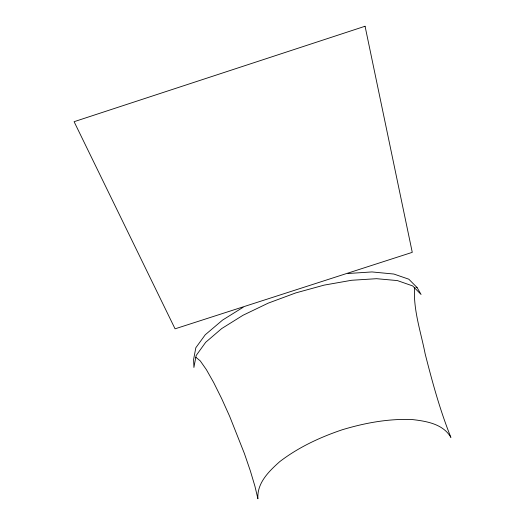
<?xml version="1.0" encoding="UTF-8"?>
<svg xmlns="http://www.w3.org/2000/svg" width="525" height="525" viewBox="0 0 525 525"><rect width="100%" height="100%" fill="white"/><g stroke="black" fill="none" stroke-linecap="round" stroke-linejoin="round"><path stroke-width="0.79" d="M414.553 287.628C413.201 310.006 420.886 332.023 425.145 353.811C432.344 382.062 440.002 410.32 450.903 437.404C442.969 423.8 426.339 421.181 412.02 419.521C388.382 418.596 364.987 422.92 342.425 429.706C320.086 437.233 298.495 447.261 279.713 461.665C268.918 471.319 256.837 483.013 257.9 498.75L254.933 486.242L250.353 470.912L244.414 453.561L229.668 416.351L221.602 398.475L213.662 382.515L206.358 369.613L200.242 360.872L195.838 357.243M243.108 307.302L222.574 320.079L205.229 334.793L195.832 347.747L193.613 359.382L193.902 367.467L196.147 355.537L205.695 342.28L221.688 328.578L242.977 315.282L268.177 303.155L295.765 292.911L324.128 285.121L351.619 280.271L376.569 278.696L397.386 280.58L412.624 285.908L421.063 294.459L417.067 287.529L408.817 279.202L393.875 274.043L371.969 271.937L347.931 273.505M415.859 287.201L417.067 287.529M365.065 26.25L74.097 121.695L175.068 328.827L412.269 252.348L365.065 26.25"/></g></svg>
